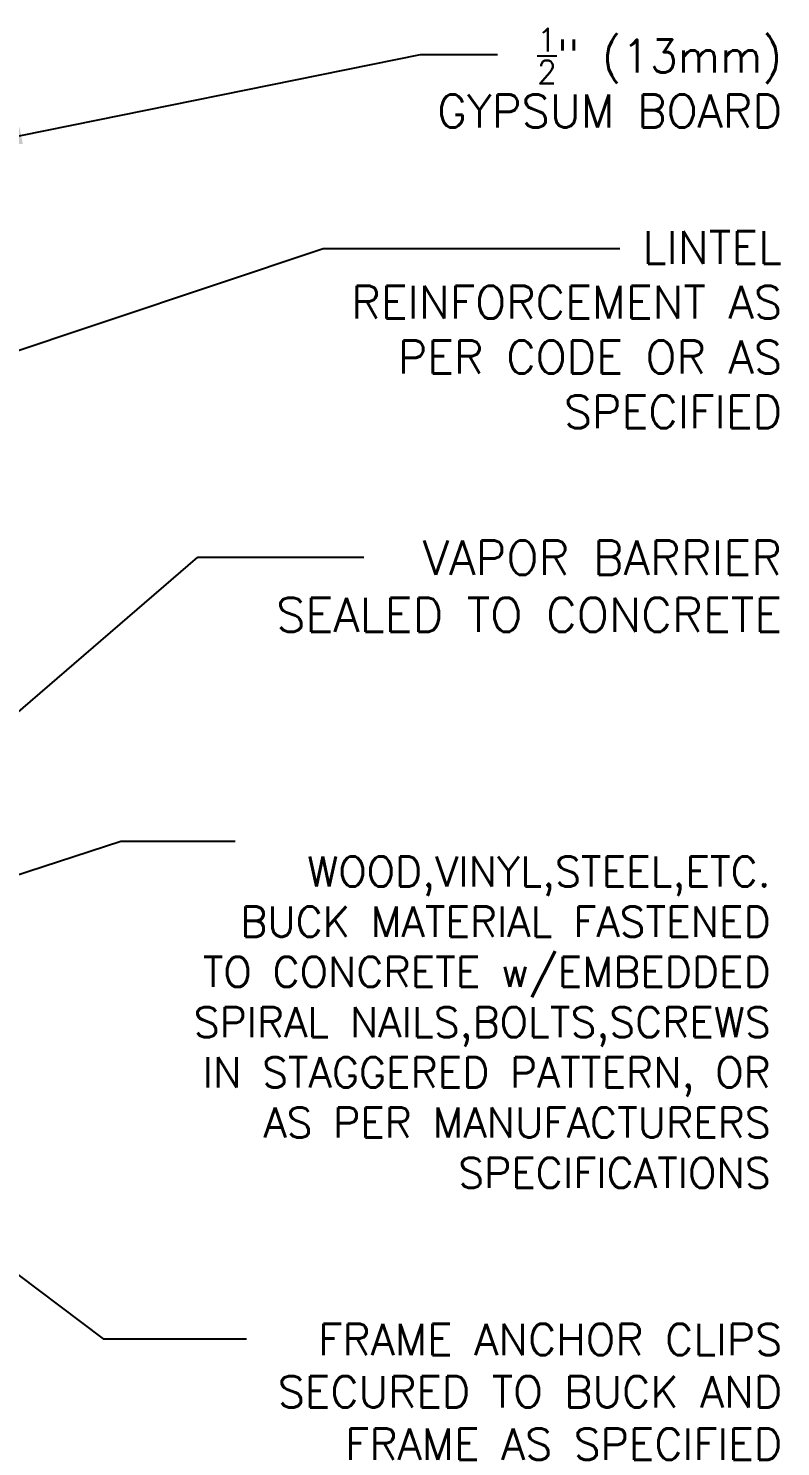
# Model space of a CAD drawing. Header units: inches. Extents: x -6.4 to 42.3, y 56.6 to 149.3.
# Drawn here: x 25.8 to 42.29, y 118.19 to 149.26 of the extents above; entities that cross this region are included whole.
import ezdxf

# ---------------------------------------------------------------- set-up
doc = ezdxf.new("R2010")
doc.units = ezdxf.units.IN
doc.header["$LTSCALE"] = 0.5
doc.header["$MEASUREMENT"] = 0
doc.layers.add('TEXT', color=4, linetype='Continuous')
doc.styles.add('DIM', font='romans.shx', dxfattribs={"width": 0.7})
doc.styles.add('ROMANS', font='romans.shx', dxfattribs={"height": 0.75})
doc.styles.get("Standard").update_dxf_attribs({"font": 'romans.shx', "height": 0.75})
doc.dimstyles.new('ext_12', dxfattribs={"dimscale": 12, "dimtxt": 0.09375, "dimasz": 0.09375, "dimexe": 0.09375, "dimexo": 0.0625, "dimgap": 0.0625, "dimtad": 1, "dimdec": 1, "dimzin": 2, "dimdsep": 46, "dimlunit": 4, "dimtxsty": 'DIM', "dimcen": 0.09, "dimdle": 0.09375, "dimclrt": 4, "dimadec": 0, "dimazin": 0, "dimtfac": 1, "dimtdec": 1, "dimtmove": 1, "dimatfit": 3, "dimfxl": 1, "dimfrac": 2, "dimtolj": 1, "dimtzin": 0, "dimarcsym": 0})

msp = doc.modelspace()

# ---------------------------------------------------------------- texts
at = {"layer": 'TEXT', "char_height": 0.72, "attachment_point": 6}
for s, insert, width in [('\\A1;{\\H0.7x;\\S1/2;}" (13mm) GYPSUM BOARD', (42.3206315, 148.1751138), 9.475700367), ('LINTEL REINFORCEMENT AS PER CODE OR AS SPECIFIED', (42.3206315, 142.6599234), 11.679221649), ('{\\H0.9167x;WOOD,VINYL,STEEL,ETC. BUCK MATERIAL FASTENED TO CONCRETE w/EMBEDDED SPIRAL NAILS,BOLTS,SCREWS IN STAGGERED PATTERN, OR AS PER MANUFACTURERS SPECIFICATIONS}', (42.0706315, 127.4867455), 14.073682581)]:
    msp.add_mtext(s, dxfattribs=dict(at, insert=insert, width=width))
at = {"layer": 'TEXT', "char_height": 0.75, "attachment_point": 3, "style": 'ROMANS'}
for s, insert, width in [('VAPOR BARRIER SEALED TO CONCRETE', (42.3206315, 138.0367347), 12.574050033), ('{\\H0.9167x;FRAME ANCHOR CLIPS SECURED TO BUCK AND FRAME AS SPECIFIED}', (42.3206315, 120.8791721), 13.820396342)]:
    msp.add_mtext(s, dxfattribs=dict(at, insert=insert, width=width))

# ---------------------------------------------------------------- leaders
at = {"layer": 'TEXT'}
for points in [[(24.5411015, 146.6877777), (34.3968213, 148.6877777), (36.0833333, 148.6877777)], [(16.6423079, 139.2116825), (32.2622067, 144.4369765), (38.7653745, 144.4369765)], [(24.1852476, 133.0880902), (29.5144602, 137.673186), (33.156122, 137.673186)], [(20.3725139, 129.0299045), (27.8288354, 131.4528262), (30.3348687, 131.4528262)], [(17.9279024, 127.7148277), (27.4429483, 120.5478792), (30.5818039, 120.5478792)]]:
    msp.add_leader(points, dimstyle='ext_12', override={"dimgap": 0.0625, "dimtad": 0}, dxfattribs=at)

doc.saveas('drawing.dxf')
